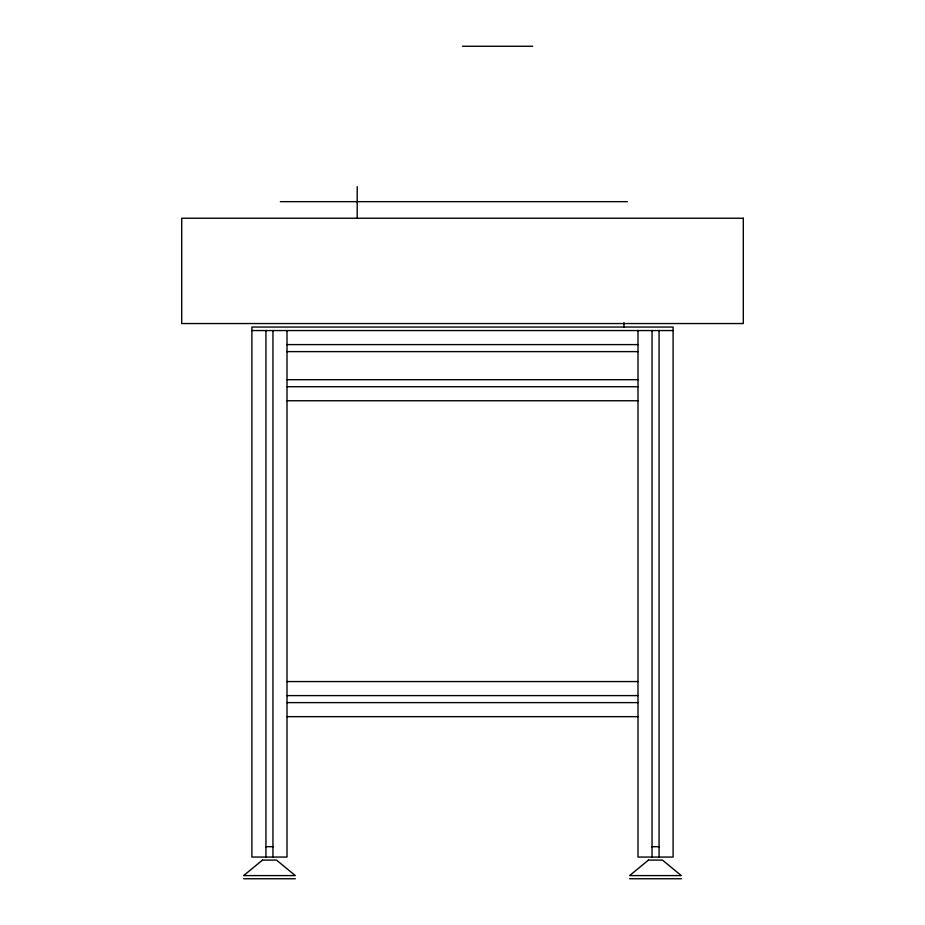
<?xml version="1.0" encoding="UTF-8"?>
<svg xmlns="http://www.w3.org/2000/svg" width="925" height="925" viewBox="0 0 925 925"><rect width="100%" height="100%" fill="white"/><g stroke="black" fill="none" stroke-linecap="round" stroke-linejoin="round"><path stroke-width="1.39" d="M462.5 46.25L532.696 46.25M280.368 201.662L627.312 201.662M251.901 330.56L673.099 330.56M287.004 344.597L637.996 344.597M287.004 351.616L637.996 351.616M287.004 379.701L637.996 379.701M287.004 386.719L637.996 386.719M287.004 400.756L637.996 400.756M287.004 681.563L637.996 681.563M287.004 695.6L637.996 695.6M287.004 702.618L637.996 702.618M287.004 716.655L637.996 716.655M265.729 846.699L273.314 846.699M651.628 846.699L659.201 846.699M243.633 878.75L295.318 878.75M629.613 878.75L681.297 878.75M659.062 330.56L659.062 857.059M652.044 330.56L652.044 857.059M637.996 330.56L637.996 857.059L673.099 857.059L673.099 327.045L251.901 327.045L251.901 857.059L287.004 857.059L287.004 330.56M623.959 322.756L623.959 327.045M357.2 186.653L357.2 218.173M272.956 330.56L272.956 857.059M265.938 330.56L265.938 857.059M262.48 860.1L243.633 875.593L295.318 875.593L276.483 860.1L262.48 860.1M648.46 860.1L629.613 875.593L681.297 875.593L662.45 860.1L648.46 860.1M743.295 218.242L181.705 218.242L181.705 323.542L743.295 323.542L743.295 218.242"/></g></svg>
